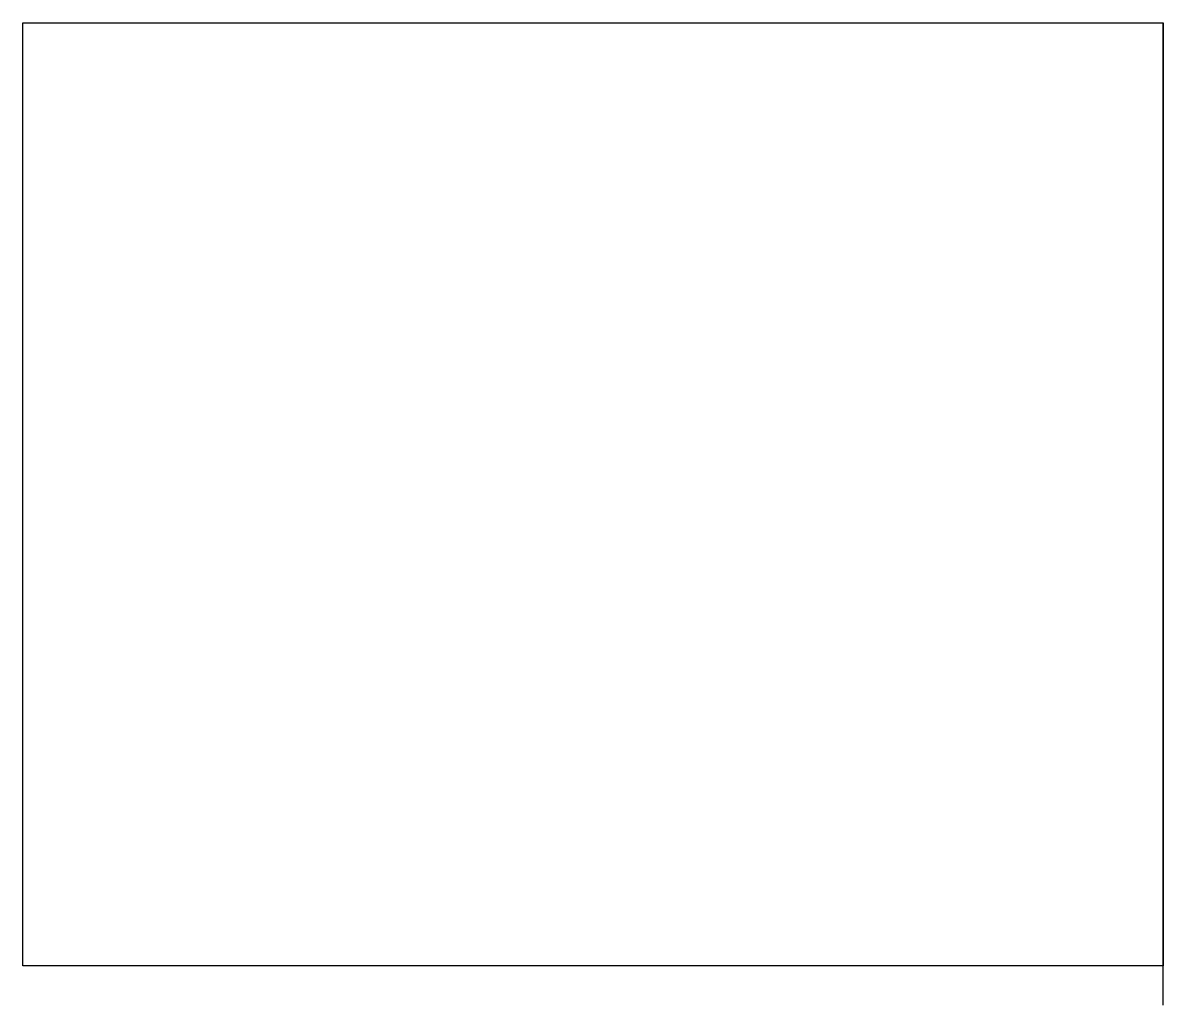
# Model space of a CAD drawing. Header units: metres. Extents: x 0 to 2.91, y -0.1 to 2.41.
import ezdxf

# ---------------------------------------------------------------- set-up
doc = ezdxf.new("R2010")
doc.units = ezdxf.units.M
doc.layers.get('0').update_dxf_attribs({"linetype": 'CONTINUOUS'})

msp = doc.modelspace()

# ---------------------------------------------------------------- linework, layer by layer
for p in [(2.909, -0.1), (2.909, 0)]:
    msp.add_line(p, (2.909, 2.405))
msp.add_lwpolyline([(2.909, 0), (0, 0), (0, 2.405), (2.909, 2.405)], close=True)

doc.saveas('drawing.dxf')
